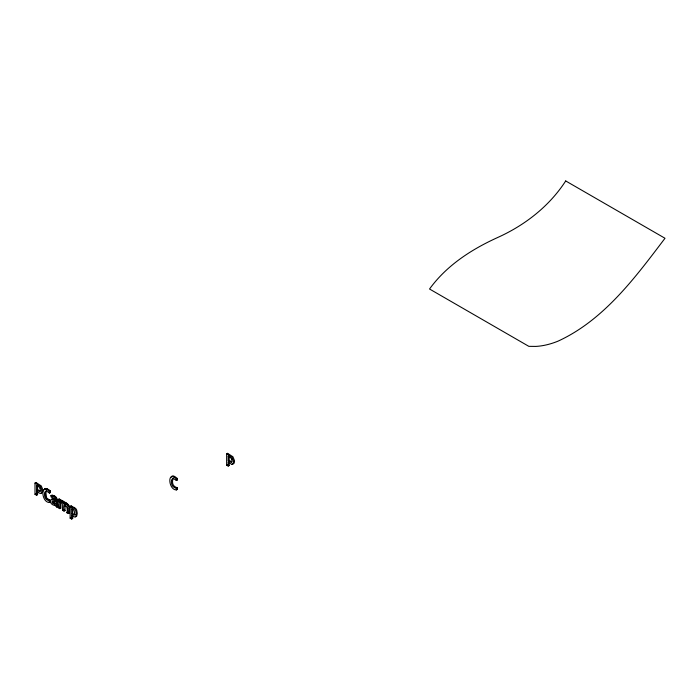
<?xml version="1.0" encoding="UTF-8"?>
<svg xmlns="http://www.w3.org/2000/svg" width="700" height="700" viewBox="0 0 700 700"><rect width="100%" height="100%" fill="white"/><g stroke="black" fill="none" stroke-linecap="round" stroke-linejoin="round"><path stroke-width="1.05" d="M54.941 505.418L56.831 507.124L55.93 499.03L54.399 497.175L50.942 495.556L51.45 497.088A50.75 29.304 60 0 1 52.981 497.858L54.46 498.96L54.714 500.614C50.663 496.37 48.781 502.976 52.649 504.7A7.245 4.183 60 0 0 53.795 505.216L55.913 504.858M49.429 493.106L49.481 491.662C40.101 482.134 41.256 502.574 49.472 502.504L50.444 501.944L50.4 500.404L47.224 498.759L45.938 496.808L45.692 492.38L46.471 490.429L45.675 492.625L45.981 496.974L47.224 498.759L50.4 500.404L49.429 500.972A22.785 13.151 60 0 1 46.839 499.721C44.109 498.601 43.129 490.123 46.865 491.365A20.703 11.953 60 0 1 49.429 493.106L50.4 492.546L50.461 491.094L46.471 488.512L44.599 488.985L44.31 489.702L45.246 488.425L47.67 489.073L50.461 491.094L49.481 491.662M177.354 487.83L176.374 488.399A22.785 13.151 60 0 1 173.784 487.148C171.054 486.028 170.074 477.549 173.81 478.791A20.703 11.953 60 0 1 176.374 480.532L176.435 479.089C167.046 469.56 168.21 490 176.418 489.93L177.398 489.37L177.354 487.83A22.785 13.151 60 0 1 174.764 486.588C171.955 484.89 172.209 480.611 173.18 477.969M176.374 480.532L177.354 479.972L177.406 478.52C175.893 477.365 172.366 474.031 171.255 477.129M53.086 500.841L53.218 502.084A0.927 0.534 60 0 0 53.462 502.477L53.926 502.845M51.581 499.502L52.596 498.767L55.002 499.721M51.607 499.406L52.404 498.759L53.847 499.17M40.915 490.779L40.819 490.884A1.855 1.067 60 0 1 40.434 491.032L37.555 489.597L36.584 490.166L36.584 485.555L37.555 484.995L37.555 489.597M37.555 491.838L37.555 494.681L36.584 495.25L35 494.331L35 483.07L35.98 482.501L41.3 485.949L42.857 489.799A8.803 5.084 60 0 1 42.857 490.726L42.542 492.144A3.692 2.126 60 0 1 41.3 492.957L41.002 492.914M36.584 495.25L36.584 491.741L37.555 491.181M35 494.331L35.98 493.771M50.942 495.556C57.715 494.008 57.216 502.276 57.811 506.555L56.831 507.124M50.995 496.86L51.975 496.291M54.714 500.614L55.685 500.054M58.205 499.502L59.176 498.942L60.716 499.835L59.736 500.903L58.205 499.502L58.205 507.727L59.754 508.629L60.734 508.06L60.734 502.477M54.451 504.009A7.866 4.541 60 0 1 52.946 503.423L52.491 503.037A0.927 0.534 60 0 1 52.246 502.644L52.22 501.148A1.137 0.656 60 0 1 52.465 500.981L54.714 501.883L55.685 501.323M59.736 500.395L60.716 499.835M55.685 503.51L54.714 504.07L54.714 501.883M59.754 508.629L59.754 502.241L60.734 501.681M56.875 505.776L57.855 505.216L57.225 504.096M59.736 500.903L61.591 501.279L63.402 503.134L64.374 502.565L66.316 502.933L68.539 504.77L69.239 507.334L69.291 513.004L68.311 513.564L66.78 512.68C69.204 506.188 61.801 499.669 64.059 511.105L65.03 510.545L64.96 504.315M58.205 507.727L59.176 507.168M63.945 504.683L64.916 504.114M59.754 502.241L59.973 502.267A4.419 2.555 60 0 1 61.294 502.705L62.046 503.352A1.05 0.604 60 0 1 62.291 503.843L62.519 510.221L63.49 509.661M70.14 506.398L71.111 505.838L72.651 506.721L71.68 507.798L70.14 506.398L70.14 518.157L71.689 519.05L72.669 518.49L72.669 515.646M71.68 507.281L72.651 506.721M72.669 508.602L71.689 509.171L71.689 514.019A9.144 5.276 60 0 0 72.94 514.867L73.841 515.191A1.575 0.91 60 0 0 74.288 515.008L74.62 513.887A10.369 5.985 60 0 0 74.655 513.03L74.104 510.466A1.54 0.884 60 0 0 73.719 509.976L73.246 509.6A4.664 2.686 60 0 0 71.907 509.18M66.78 512.68L67.751 512.12M71.689 514.019L72.669 513.459L72.669 509.215M71.689 519.05L71.689 515.55L72.669 514.99M70.14 518.157L71.111 517.597M176.435 479.089L177.406 478.52M229.197 462.455L229.197 465.517L228.218 466.086L226.634 465.168L226.634 453.906L227.614 453.338L232.934 456.785L234.491 460.635A8.803 5.084 60 0 1 234.491 461.571L234.185 462.98A3.692 2.126 60 0 1 232.934 463.794L232.636 463.75M231.709 459.331L231.884 460.18A5.836 3.369 60 0 1 231.901 461.011L231.481 462.28A1.855 1.067 60 0 1 231.096 462.429L228.218 461.002L228.218 456.4L229.197 455.831M228.218 461.002L229.197 460.442L232.076 461.869M228.218 466.086L228.218 462.577L229.197 462.017M226.634 465.168L227.614 464.608M64.374 502.565C54.206 496.291 72.328 504.464 69.291 508.594M63.402 503.134L65.66 503.641L67.288 504.927A2.258 1.304 60 0 1 67.786 505.776L68.311 513.564M231.954 464.345L228.218 462.577M75.32 516.486L76.029 516.539A2.853 1.645 60 0 0 76.641 516.215L77.21 513.791A15.978 9.223 60 0 0 77.201 512.934L76.711 510.151A2.887 1.662 60 0 0 75.714 508.559L74.489 507.605M177.398 489.37L176.671 489.108M226.634 453.906L231.963 457.345L233.52 461.204A8.803 5.084 60 0 1 233.52 462.131L233.205 463.549A3.692 2.126 60 0 1 231.963 464.354M228.218 456.4L230.195 457.537M228.401 465.062L229.197 465.517M35 483.07L40.329 486.509L41.877 490.367A8.803 5.084 60 0 1 41.877 491.295L41.571 492.713A3.692 2.126 60 0 1 40.329 493.517L36.584 491.741M36.584 485.555L38.561 486.701A2.363 1.365 60 0 1 40.171 488.469M36.584 490.166L39.462 491.593A1.855 1.067 60 0 0 39.839 491.444L40.268 490.184A5.836 3.369 60 0 0 40.241 489.344L40.075 488.495M36.768 494.226L37.555 494.681M59.955 507.614L60.734 508.06M64.26 510.099L65.03 510.545M68.521 512.558L69.291 513.004M62.519 510.221L64.059 511.105M71.794 517.983L72.669 518.49M49.28 491.715L50.4 492.546L49.446 491.829M64.969 504.403L65.03 506.284M51.958 495.968L51.914 494.996L55.641 496.816L56.788 498.207L57.225 500.351M176.374 488.399L176.418 489.93M49.429 500.972L49.472 502.504M229.197 456.12L229.197 460.442M227.614 453.338L227.614 454.046M71.111 505.838L71.111 506.573M59.176 498.942L59.176 502.023M35.98 482.501L35.98 483.21M54.941 503.309A7.866 4.541 60 0 1 53.926 502.854M72.669 507.273A5.268 3.036 60 0 1 74.489 507.552M72.669 513.459A9.144 5.276 60 0 0 73.92 514.308L74.821 514.631A1.575 0.91 60 0 0 75.259 514.447M71.697 507.841A5.268 3.036 60 0 1 73.509 508.113L74.734 509.119A2.887 1.662 60 0 1 75.74 510.711L76.221 513.503A15.978 9.223 60 0 1 76.23 514.351L75.661 516.775A2.853 1.645 60 0 1 75.049 517.099L73.045 516.477A12.11 6.991 60 0 1 71.689 515.541M230.204 457.599A2.363 1.365 60 0 1 231.814 459.305M176.391 479.255A20.703 11.953 60 0 1 177.354 479.972M565.705 180.95C549.369 206.202 525.017 225.155 497.787 237.449C471.59 249.314 446.626 265.396 429.537 289.012L528.832 346.342L535.824 346.412A118.116 68.197 -60 0 0 558.014 341.162C604.012 320.031 635.233 277.533 665 238.271L565.705 180.95M50.444 501.944L49.367 501.541L50.444 501.944M57.811 506.555L56.971 505.986L57.811 506.555"/></g></svg>
